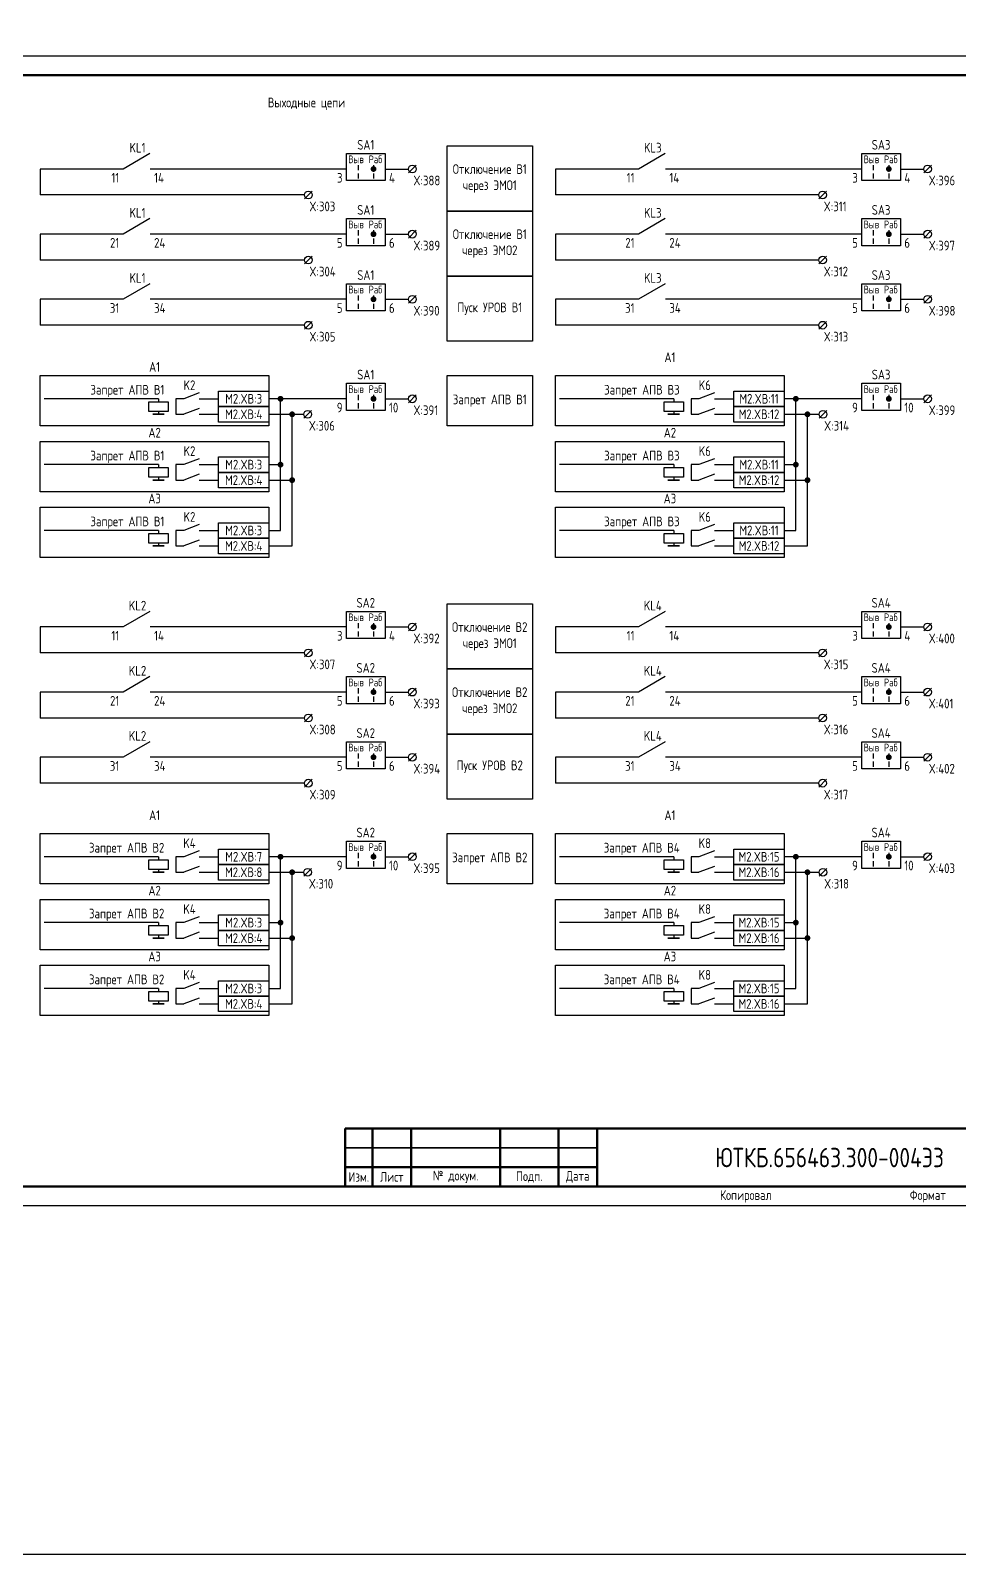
# Model space of a CAD drawing. Header units: millimetres. Extents: x -1612 to 9998, y -90 to 1220.
# Drawn here: x 5608.8 to 5848.3, y -90 to 303.6 of the extents above; entities that cross this region are included whole.
import ezdxf

# ---------------------------------------------------------------- set-up
doc = ezdxf.new("R2010")
doc.units = ezdxf.units.MM
doc.styles.add('Gost type A_2.5', font='GOST_0.TTF', dxfattribs={"height": 2.5})
doc.styles.add('Gost_type_A', font='GOST_0.TTF')

# ---------------------------------------------------------------- blocks, each defined once
blk = doc.blocks.new('Формат_А3')
blk.add_lwpolyline([(-420, 297), (0, 297), (0, 0), (-420, 0)], close=True)
at = {"lineweight": 50}
blk.add_lwpolyline([(-400, 292), (-5, 292), (-5, 5), (-400, 5)], close=True, dxfattribs=at)
blk = doc.blocks.new('Штамп малый нижний')
at = {"lineweight": 50}
for points in [[(-185, 15), (-178, 15), (-178, 5), (-185, 5)], [(-178, 15), (-168, 15), (-168, 5), (-178, 5)], [(-168, 15), (-145, 15), (-145, 5), (-168, 5)], [(-145, 15), (-130, 15), (-130, 5), (-145, 5)], [(-130, 15), (-120, 15), (-120, 5), (-130, 5)], [(-120, 15), (-10, 15), (-10, 0), (-120, 0)], [(-10, 15), (0, 15), (0, 10), (-10, 10)], [(-10, 10), (0, 10), (0, 0), (-10, 0)], [(-185, 5), (-178, 5), (-178, 0), (-185, 0)], [(-178, 5), (-168, 5), (-168, 0), (-178, 0)], [(-168, 5), (-145, 5), (-145, 0), (-168, 0)], [(-145, 5), (-130, 5), (-130, 0), (-145, 0)], [(-130, 5), (-120, 5), (-120, 0), (-130, 0)]]:
    blk.add_lwpolyline(points, close=True, dxfattribs=at)
for points in [[(-185, 15), (-178, 15), (-178, 10), (-185, 10)], [(-178, 15), (-168, 15), (-168, 10), (-178, 10)], [(-168, 15), (-145, 15), (-145, 10), (-168, 10)], [(-145, 15), (-130, 15), (-130, 10), (-145, 10)], [(-130, 15), (-120, 15), (-120, 10), (-130, 10)], [(-185, 10), (-178, 10), (-178, 5), (-185, 5)], [(-178, 10), (-168, 10), (-168, 5), (-178, 5)], [(-168, 10), (-145, 10), (-145, 5), (-168, 5)], [(-145, 10), (-130, 10), (-130, 5), (-145, 5)], [(-130, 10), (-120, 10), (-120, 5), (-130, 5)]]:
    blk.add_lwpolyline(points, close=True)
at = {"char_height": 2.5, "style": 'Gost_type_A'}
for s, insert, width, attachment_point in [('Лист', (-5, 12.5), 10, 5), ('№ докум.', (-156.5, 2.5), 23, 5), ('Подп.', (-137.5, 2.5), 15, 5), ('Дата', (-125, 2.5), 10, 5), ('Изм.', (-181.5, 2.5), 7, 5), ('Лист', (-173, 2.5), 10, 5), ('Копировал', (-75, -2.53), 13.1202, 6), ('Формат', (-30, -2.53), 13.1202, 6)]:
    blk.add_mtext(s, dxfattribs=dict(at, insert=insert, width=width, attachment_point=attachment_point))
blk = doc.blocks.new('POINT')
at = {"const_width": 0.75}
blk.add_lwpolyline([(-0.375, 0, 1), (0.375, 0, 1)], format="xyb", close=True, dxfattribs=at)
blk = doc.blocks.new('Переключатель_положение')
for p, q in [((2, 1), (2, -0.34)), ((2, -1.14), (2, -2.49))]:
    blk.add_line(p, q)

msp = doc.modelspace()

# ---------------------------------------------------------------- linework, layer by layer
for p, q in [((5639.58, 271.78), (5632.66, 267.78)), ((5772.58, 271.78), (5765.66, 267.78)), ((5632.76, 267.78), (5611.29, 267.78)), ((5611.29, 267.78), (5611.29, 261.08)), ((5690.29, 267.78), (5639.66, 267.78)), ((5708.3, 268.78), (5706.3, 266.78)), ((5765.66, 267.78), (5744.3, 267.78)), ((5744.3, 267.78), (5744.3, 261.08)), ((5823.3, 267.78), (5772.66, 267.78)), ((5841.3, 268.78), (5839.3, 266.78)), ((5679.45, 261.08), (5611.29, 261.08)), ((5681.45, 262.08), (5679.45, 260.08)), ((5812.19, 261.08), (5744.3, 261.08)), ((5814.2, 262.08), (5812.2, 260.08)), ((5639.58, 254.96), (5632.66, 250.96)), ((5708.3, 251.96), (5706.3, 249.96)), ((5772.58, 254.96), (5765.66, 250.96)), ((5841.3, 251.96), (5839.3, 249.96)), ((5632.66, 250.96), (5611.29, 250.96)), ((5611.29, 250.96), (5611.29, 244.26)), ((5690.29, 250.96), (5639.66, 250.96)), ((5765.66, 250.96), (5744.3, 250.96)), ((5744.3, 250.96), (5744.3, 244.26)), ((5823.3, 250.96), (5772.66, 250.96)), ((5679.32, 244.26), (5611.29, 244.26)), ((5681.45, 245.26), (5679.45, 243.26)), ((5812.19, 244.26), (5744.3, 244.26)), ((5814.2, 245.26), (5812.2, 243.26)), ((5639.58, 238.14), (5632.66, 234.14)), ((5772.58, 238.14), (5765.66, 234.14)), ((5632.66, 234.14), (5611.29, 234.14)), ((5611.29, 234.14), (5611.29, 227.44)), ((5690.29, 234.14), (5639.66, 234.14)), ((5708.3, 235.14), (5706.3, 233.14)), ((5765.66, 234.14), (5744.3, 234.14)), ((5744.3, 234.14), (5744.3, 227.44)), ((5823.3, 234.14), (5772.66, 234.14)), ((5841.3, 235.14), (5839.3, 233.14)), ((5681.45, 228.44), (5679.45, 226.44)), ((5814.2, 228.44), (5812.2, 226.44)), ((5679.45, 227.44), (5611.29, 227.44)), ((5812.19, 227.44), (5744.3, 227.44)), ((5708.3, 209.44), (5706.3, 207.44)), ((5841.3, 209.44), (5839.3, 207.44)), ((5641.79, 208.44), (5612.29, 208.44)), ((5641.79, 208.44), (5641.79, 207.69)), ((5641.79, 205.19), (5641.79, 204.44)), ((5690.29, 208.44), (5670.29, 208.44)), ((5673.29, 174.44), (5673.29, 208.44)), ((5681.3, 205.44), (5679.3, 203.44)), ((5774.8, 208.44), (5745.3, 208.44)), ((5774.8, 208.44), (5774.8, 207.69)), ((5774.8, 205.19), (5774.8, 204.44)), ((5823.3, 208.44), (5803.3, 208.44)), ((5806.3, 174.44), (5806.3, 208.44)), ((5814.3, 205.44), (5812.3, 203.44)), ((5670.29, 204.44), (5679.29, 204.44)), ((5676.29, 170.44), (5676.29, 204.44)), ((5803.3, 204.44), (5812.3, 204.44)), ((5809.3, 170.44), (5809.3, 204.44)), ((5641.79, 191.44), (5612.29, 191.44)), ((5641.79, 191.44), (5641.79, 190.69)), ((5670.29, 191.44), (5673.29, 191.44)), ((5774.8, 191.44), (5745.3, 191.44)), ((5774.8, 191.44), (5774.8, 190.69)), ((5803.3, 191.44), (5806.3, 191.44)), ((5641.79, 188.19), (5641.79, 187.44)), ((5670.29, 187.44), (5676.29, 187.44)), ((5774.8, 188.19), (5774.8, 187.44)), ((5803.3, 187.44), (5809.3, 187.44)), ((5641.79, 174.44), (5612.29, 174.44)), ((5641.79, 174.44), (5641.79, 173.69)), ((5670.29, 174.44), (5673.29, 174.44)), ((5774.8, 174.44), (5745.3, 174.44)), ((5774.8, 174.44), (5774.8, 173.69)), ((5803.3, 174.44), (5806.3, 174.44)), ((5641.79, 171.19), (5641.79, 170.44)), ((5670.29, 170.44), (5676.29, 170.44)), ((5774.8, 171.19), (5774.8, 170.44)), ((5803.3, 170.44), (5809.3, 170.44)), ((5639.58, 153.52), (5632.66, 149.52)), ((5772.58, 153.52), (5765.66, 149.52)), ((5708.3, 150.52), (5706.3, 148.52)), ((5841.3, 150.52), (5839.3, 148.52)), ((5632.66, 149.52), (5611.29, 149.52)), ((5611.29, 149.52), (5611.29, 142.82)), ((5690.29, 149.52), (5639.66, 149.52)), ((5765.66, 149.52), (5744.3, 149.52)), ((5744.3, 149.52), (5744.3, 142.82)), ((5823.3, 149.52), (5772.66, 149.52)), ((5679.45, 142.82), (5611.29, 142.82)), ((5681.45, 143.82), (5679.45, 141.82)), ((5812.19, 142.82), (5744.3, 142.82)), ((5814.2, 143.82), (5812.2, 141.82)), ((5639.58, 136.7), (5632.66, 132.7)), ((5772.58, 136.7), (5765.66, 132.7)), ((5632.66, 132.7), (5611.29, 132.7)), ((5611.29, 132.7), (5611.29, 126)), ((5690.29, 132.7), (5639.66, 132.7)), ((5708.3, 133.7), (5706.3, 131.7)), ((5765.66, 132.7), (5744.3, 132.7)), ((5744.3, 132.7), (5744.3, 126)), ((5823.3, 132.7), (5772.66, 132.7)), ((5841.3, 133.7), (5839.3, 131.7)), ((5679.45, 126), (5611.29, 126)), ((5681.45, 127), (5679.45, 125)), ((5812.19, 126), (5744.3, 126)), ((5814.2, 127), (5812.2, 125)), ((5639.58, 119.88), (5632.66, 115.88)), ((5772.58, 119.88), (5765.66, 115.88)), ((5632.66, 115.88), (5611.29, 115.88)), ((5611.29, 115.88), (5611.29, 109.18)), ((5690.29, 115.88), (5639.66, 115.88)), ((5708.3, 116.88), (5706.3, 114.88)), ((5765.66, 115.88), (5744.3, 115.88)), ((5744.3, 115.88), (5744.3, 109.18)), ((5823.3, 115.88), (5772.66, 115.88)), ((5841.3, 116.88), (5839.3, 114.88)), ((5679.45, 109.18), (5611.29, 109.18)), ((5681.45, 110.18), (5679.45, 108.18)), ((5812.19, 109.18), (5744.3, 109.18)), ((5814.2, 110.18), (5812.2, 108.18)), ((5708.3, 91.18), (5706.3, 89.18)), ((5841.3, 91.18), (5839.3, 89.18)), ((5641.79, 90.18), (5612.29, 90.18)), ((5641.79, 90.18), (5641.79, 89.43)), ((5641.79, 86.93), (5641.79, 86.18)), ((5690.29, 90.18), (5670.29, 90.18)), ((5673.29, 56.18), (5673.29, 90.18)), ((5681.3, 87.18), (5679.3, 85.18)), ((5774.8, 90.18), (5745.3, 90.18)), ((5774.8, 90.18), (5774.8, 89.43)), ((5774.8, 86.93), (5774.8, 86.18)), ((5823.3, 90.18), (5803.3, 90.18)), ((5806.3, 56.18), (5806.3, 90.18)), ((5814.3, 87.18), (5812.3, 85.18)), ((5670.29, 86.18), (5679.29, 86.18)), ((5676.29, 52.18), (5676.29, 86.18)), ((5803.3, 86.18), (5812.3, 86.18)), ((5809.3, 52.18), (5809.3, 86.18)), ((5641.79, 73.18), (5612.29, 73.18)), ((5641.79, 73.18), (5641.79, 72.43)), ((5670.29, 73.18), (5673.29, 73.18)), ((5774.8, 73.18), (5745.3, 73.18)), ((5774.8, 73.18), (5774.8, 72.43)), ((5803.3, 73.18), (5806.3, 73.18)), ((5641.79, 69.93), (5641.79, 69.18)), ((5670.29, 69.18), (5676.29, 69.18)), ((5774.8, 69.93), (5774.8, 69.18)), ((5803.3, 69.18), (5809.3, 69.18)), ((5641.79, 56.18), (5612.29, 56.18)), ((5641.79, 56.18), (5641.79, 55.43)), ((5670.29, 56.18), (5673.29, 56.18)), ((5774.8, 56.18), (5745.3, 56.18)), ((5774.8, 56.18), (5774.8, 55.43)), ((5803.3, 56.18), (5806.3, 56.18)), ((5641.79, 52.93), (5641.79, 52.18)), ((5670.29, 52.18), (5676.29, 52.18)), ((5774.8, 52.93), (5774.8, 52.18)), ((5803.3, 52.18), (5809.3, 52.18))]:
    msp.add_line(p, q)
at = {"ltscale": 4}
for p, q in [((5700.29, 267.78), (5706.29, 267.78)), ((5833.3, 267.78), (5839.3, 267.78)), ((5700.29, 250.96), (5706.29, 250.96)), ((5833.3, 250.96), (5839.3, 250.96)), ((5700.29, 234.14), (5706.29, 234.14)), ((5833.3, 234.14), (5839.3, 234.14)), ((5700.29, 208.44), (5706.3, 208.44)), ((5833.3, 208.44), (5839.3, 208.44)), ((5700.29, 149.52), (5706.29, 149.52)), ((5833.3, 149.52), (5839.3, 149.52)), ((5700.29, 132.7), (5706.29, 132.7)), ((5833.3, 132.7), (5839.3, 132.7)), ((5700.29, 115.88), (5706.29, 115.88)), ((5833.3, 115.88), (5839.3, 115.88)), ((5700.29, 90.18), (5706.3, 90.18)), ((5833.3, 90.18), (5839.3, 90.18))]:
    msp.add_line(p, q, dxfattribs=at)
at = {"ltscale": 4.32}
for p, q in [((5652.29, 209.94), (5648.29, 208.44)), ((5785.3, 209.94), (5781.3, 208.44)), ((5652.29, 205.94), (5648.29, 204.44)), ((5785.3, 205.94), (5781.3, 204.44)), ((5652.29, 192.94), (5648.29, 191.44)), ((5785.3, 192.94), (5781.3, 191.44)), ((5652.29, 188.94), (5648.29, 187.44)), ((5785.3, 188.94), (5781.3, 187.44)), ((5652.29, 175.94), (5648.29, 174.44)), ((5785.3, 175.94), (5781.3, 174.44)), ((5652.29, 171.94), (5648.29, 170.44)), ((5785.3, 171.94), (5781.3, 170.44)), ((5652.29, 91.68), (5648.29, 90.18)), ((5785.3, 91.68), (5781.3, 90.18)), ((5652.29, 87.68), (5648.29, 86.18)), ((5785.3, 87.68), (5781.3, 86.18)), ((5652.29, 74.68), (5648.29, 73.18)), ((5785.3, 74.68), (5781.3, 73.18)), ((5652.29, 70.68), (5648.29, 69.18)), ((5785.3, 70.68), (5781.3, 69.18)), ((5652.29, 57.68), (5648.29, 56.18)), ((5785.3, 57.68), (5781.3, 56.18)), ((5652.29, 53.68), (5648.29, 52.18)), ((5785.3, 53.68), (5781.3, 52.18))]:
    msp.add_line(p, q, dxfattribs=at)
at = {"ltscale": 1.08}
for p, q in [((5648.29, 208.44), (5646.29, 208.44)), ((5646.29, 208.44), (5646.29, 204.44)), ((5652.29, 208.44), (5657.29, 208.44)), ((5781.3, 208.44), (5779.3, 208.44)), ((5779.3, 208.44), (5779.3, 204.44)), ((5785.3, 208.44), (5790.3, 208.44)), ((5646.29, 204.44), (5648.29, 204.44)), ((5652.29, 204.44), (5657.29, 204.44)), ((5779.3, 204.44), (5781.3, 204.44)), ((5785.3, 204.44), (5790.3, 204.44)), ((5648.29, 191.44), (5646.29, 191.44)), ((5646.29, 191.44), (5646.29, 187.44)), ((5652.29, 191.44), (5657.29, 191.44)), ((5781.3, 191.44), (5779.3, 191.44)), ((5779.3, 191.44), (5779.3, 187.44)), ((5785.3, 191.44), (5790.3, 191.44)), ((5646.29, 187.44), (5648.29, 187.44)), ((5652.29, 187.44), (5657.29, 187.44)), ((5779.3, 187.44), (5781.3, 187.44)), ((5785.3, 187.44), (5790.3, 187.44)), ((5648.29, 174.44), (5646.29, 174.44)), ((5646.29, 174.44), (5646.29, 170.44)), ((5652.29, 174.44), (5657.29, 174.44)), ((5781.3, 174.44), (5779.3, 174.44)), ((5779.3, 174.44), (5779.3, 170.44)), ((5785.3, 174.44), (5790.3, 174.44)), ((5646.29, 170.44), (5648.29, 170.44)), ((5652.29, 170.44), (5657.29, 170.44)), ((5779.3, 170.44), (5781.3, 170.44)), ((5785.3, 170.44), (5790.3, 170.44)), ((5648.29, 90.18), (5646.29, 90.18)), ((5646.29, 90.18), (5646.29, 86.18)), ((5652.29, 90.18), (5657.29, 90.18)), ((5781.3, 90.18), (5779.3, 90.18)), ((5779.3, 90.18), (5779.3, 86.18)), ((5785.3, 90.18), (5790.3, 90.18)), ((5646.29, 86.18), (5648.29, 86.18)), ((5652.29, 86.18), (5657.29, 86.18)), ((5779.3, 86.18), (5781.3, 86.18)), ((5785.3, 86.18), (5790.3, 86.18)), ((5648.29, 73.18), (5646.29, 73.18)), ((5646.29, 73.18), (5646.29, 69.18)), ((5652.29, 73.18), (5657.29, 73.18)), ((5781.3, 73.18), (5779.3, 73.18)), ((5779.3, 73.18), (5779.3, 69.18)), ((5785.3, 73.18), (5790.3, 73.18)), ((5646.29, 69.18), (5648.29, 69.18)), ((5652.29, 69.18), (5657.29, 69.18)), ((5779.3, 69.18), (5781.3, 69.18)), ((5785.3, 69.18), (5790.3, 69.18)), ((5648.29, 56.18), (5646.29, 56.18)), ((5646.29, 56.18), (5646.29, 52.18)), ((5652.29, 56.18), (5657.29, 56.18)), ((5781.3, 56.18), (5779.3, 56.18)), ((5779.3, 56.18), (5779.3, 52.18)), ((5785.3, 56.18), (5790.3, 56.18)), ((5646.29, 52.18), (5648.29, 52.18)), ((5652.29, 52.18), (5657.29, 52.18)), ((5779.3, 52.18), (5781.3, 52.18)), ((5785.3, 52.18), (5790.3, 52.18))]:
    msp.add_line(p, q, dxfattribs=at)
for points in [[(-1612, 1220), (9998.36, 1220), (9998.36, -90), (-1612, -90)], [(5690.29, 271.78), (5700.29, 271.78), (5700.29, 264.78), (5690.29, 264.78)], [(5716.3, 273.75), (5738.29, 273.75), (5738.29, 256.93), (5716.3, 256.93)], [(5823.3, 271.78), (5833.3, 271.78), (5833.3, 264.78), (5823.3, 264.78)], [(5716.3, 256.93), (5738.29, 256.93), (5738.29, 240.12), (5716.3, 240.12)], [(5690.29, 254.96), (5700.29, 254.96), (5700.29, 247.96), (5690.29, 247.96)], [(5823.3, 254.96), (5833.3, 254.96), (5833.3, 247.96), (5823.3, 247.96)], [(5716.3, 240.12), (5738.29, 240.12), (5738.29, 223.3), (5716.3, 223.3)], [(5690.29, 238.14), (5700.29, 238.14), (5700.29, 231.14), (5690.29, 231.14)], [(5823.3, 238.14), (5833.3, 238.14), (5833.3, 231.14), (5823.3, 231.14)], [(5611.29, 214.44), (5670.29, 214.44), (5670.29, 201.44), (5611.29, 201.44)], [(5716.3, 214.44), (5738.29, 214.44), (5738.29, 201.44), (5716.3, 201.44)], [(5744.3, 214.44), (5803.3, 214.44), (5803.3, 201.44), (5744.3, 201.44)], [(5657.29, 210.44), (5670.29, 210.44), (5670.29, 206.44), (5657.29, 206.44)], [(5690.29, 212.44), (5700.29, 212.44), (5700.29, 205.44), (5690.29, 205.44)], [(5790.3, 210.44), (5803.3, 210.44), (5803.3, 206.44), (5790.3, 206.44)], [(5823.3, 212.44), (5833.3, 212.44), (5833.3, 205.44), (5823.3, 205.44)], [(5644.29, 207.69), (5644.29, 205.19), (5639.29, 205.19), (5639.29, 207.69)], [(5657.29, 206.44), (5670.29, 206.44), (5670.29, 202.44), (5657.29, 202.44)], [(5777.3, 207.69), (5777.3, 205.19), (5772.3, 205.19), (5772.3, 207.69)], [(5790.3, 206.44), (5803.3, 206.44), (5803.3, 202.44), (5790.3, 202.44)], [(5643.29, 204.44), (5640.29, 204.44)], [(5776.3, 204.44), (5773.3, 204.44)], [(5611.29, 197.44), (5670.29, 197.44), (5670.29, 184.44), (5611.29, 184.44)], [(5744.3, 197.44), (5803.3, 197.44), (5803.3, 184.44), (5744.3, 184.44)], [(5657.29, 193.44), (5670.29, 193.44), (5670.29, 189.44), (5657.29, 189.44)], [(5790.3, 193.44), (5803.3, 193.44), (5803.3, 189.44), (5790.3, 189.44)], [(5644.29, 190.69), (5644.29, 188.19), (5639.29, 188.19), (5639.29, 190.69)], [(5657.29, 189.44), (5670.29, 189.44), (5670.29, 185.44), (5657.29, 185.44)], [(5777.3, 190.69), (5777.3, 188.19), (5772.3, 188.19), (5772.3, 190.69)], [(5790.3, 189.44), (5803.3, 189.44), (5803.3, 185.44), (5790.3, 185.44)], [(5643.29, 187.44), (5640.29, 187.44)], [(5776.3, 187.44), (5773.3, 187.44)], [(5611.29, 180.44), (5670.29, 180.44), (5670.29, 167.44), (5611.29, 167.44)], [(5744.3, 180.44), (5803.3, 180.44), (5803.3, 167.44), (5744.3, 167.44)], [(5644.29, 173.69), (5644.29, 171.19), (5639.29, 171.19), (5639.29, 173.69)], [(5657.29, 176.44), (5670.29, 176.44), (5670.29, 172.44), (5657.29, 172.44)], [(5777.3, 173.69), (5777.3, 171.19), (5772.3, 171.19), (5772.3, 173.69)], [(5790.3, 176.44), (5803.3, 176.44), (5803.3, 172.44), (5790.3, 172.44)], [(5643.29, 170.44), (5640.29, 170.44)], [(5657.29, 172.44), (5670.29, 172.44), (5670.29, 168.44), (5657.29, 168.44)], [(5776.3, 170.44), (5773.3, 170.44)], [(5790.3, 172.44), (5803.3, 172.44), (5803.3, 168.44), (5790.3, 168.44)], [(5690.29, 153.52), (5700.29, 153.52), (5700.29, 146.52), (5690.29, 146.52)], [(5716.3, 155.49), (5738.29, 155.49), (5738.29, 138.68), (5716.3, 138.68)], [(5823.3, 153.52), (5833.3, 153.52), (5833.3, 146.52), (5823.3, 146.52)], [(5716.3, 138.68), (5738.29, 138.68), (5738.29, 121.86), (5716.3, 121.86)], [(5690.29, 136.7), (5700.29, 136.7), (5700.29, 129.7), (5690.29, 129.7)], [(5823.3, 136.7), (5833.3, 136.7), (5833.3, 129.7), (5823.3, 129.7)], [(5690.29, 119.88), (5700.29, 119.88), (5700.29, 112.88), (5690.29, 112.88)], [(5716.3, 121.86), (5738.29, 121.86), (5738.29, 105.04), (5716.3, 105.04)], [(5823.3, 119.88), (5833.3, 119.88), (5833.3, 112.88), (5823.3, 112.88)], [(5611.29, 96.18), (5670.29, 96.18), (5670.29, 83.18), (5611.29, 83.18)], [(5716.3, 96.18), (5738.29, 96.18), (5738.29, 83.18), (5716.3, 83.18)], [(5744.3, 96.18), (5803.3, 96.18), (5803.3, 83.18), (5744.3, 83.18)], [(5657.29, 92.18), (5670.29, 92.18), (5670.29, 88.18), (5657.29, 88.18)], [(5690.29, 94.18), (5700.29, 94.18), (5700.29, 87.18), (5690.29, 87.18)], [(5790.3, 92.18), (5803.3, 92.18), (5803.3, 88.18), (5790.3, 88.18)], [(5823.3, 94.18), (5833.3, 94.18), (5833.3, 87.18), (5823.3, 87.18)], [(5644.29, 89.43), (5644.29, 86.93), (5639.29, 86.93), (5639.29, 89.43)], [(5657.29, 88.18), (5670.29, 88.18), (5670.29, 84.18), (5657.29, 84.18)], [(5777.3, 89.43), (5777.3, 86.93), (5772.3, 86.93), (5772.3, 89.43)], [(5790.3, 88.18), (5803.3, 88.18), (5803.3, 84.18), (5790.3, 84.18)], [(5643.29, 86.18), (5640.29, 86.18)], [(5776.3, 86.18), (5773.3, 86.18)], [(5611.29, 79.18), (5670.29, 79.18), (5670.29, 66.18), (5611.29, 66.18)], [(5744.3, 79.18), (5803.3, 79.18), (5803.3, 66.18), (5744.3, 66.18)], [(5657.29, 75.18), (5670.29, 75.18), (5670.29, 71.18), (5657.29, 71.18)], [(5790.3, 75.18), (5803.3, 75.18), (5803.3, 71.18), (5790.3, 71.18)], [(5644.29, 72.43), (5644.29, 69.93), (5639.29, 69.93), (5639.29, 72.43)], [(5657.29, 71.18), (5670.29, 71.18), (5670.29, 67.18), (5657.29, 67.18)], [(5777.3, 72.43), (5777.3, 69.93), (5772.3, 69.93), (5772.3, 72.43)], [(5790.3, 71.18), (5803.3, 71.18), (5803.3, 67.18), (5790.3, 67.18)], [(5643.29, 69.18), (5640.29, 69.18)], [(5776.3, 69.18), (5773.3, 69.18)], [(5611.29, 62.18), (5670.29, 62.18), (5670.29, 49.18), (5611.29, 49.18)], [(5744.3, 62.18), (5803.3, 62.18), (5803.3, 49.18), (5744.3, 49.18)], [(5644.29, 55.43), (5644.29, 52.93), (5639.29, 52.93), (5639.29, 55.43)], [(5657.29, 58.18), (5670.29, 58.18), (5670.29, 54.18), (5657.29, 54.18)], [(5777.3, 55.43), (5777.3, 52.93), (5772.3, 52.93), (5772.3, 55.43)], [(5790.3, 58.18), (5803.3, 58.18), (5803.3, 54.18), (5790.3, 54.18)], [(5643.29, 52.18), (5640.29, 52.18)], [(5657.29, 54.18), (5670.29, 54.18), (5670.29, 50.18), (5657.29, 50.18)], [(5776.3, 52.18), (5773.3, 52.18)], [(5790.3, 54.18), (5803.3, 54.18), (5803.3, 50.18), (5790.3, 50.18)]]:
    msp.add_lwpolyline(points, close=True)
for centre in [(5707.3, 267.78), (5840.3, 267.78), (5680.45, 261.08), (5813.2, 261.08), (5707.3, 250.96), (5840.3, 250.96), (5680.45, 244.26), (5813.2, 244.26), (5707.3, 234.14), (5840.3, 234.14), (5680.45, 227.44), (5813.2, 227.44), (5707.3, 208.44), (5840.3, 208.44), (5680.3, 204.44), (5813.3, 204.44), (5707.3, 149.52), (5840.3, 149.52), (5680.45, 142.82), (5813.2, 142.82), (5707.3, 132.7), (5840.3, 132.7), (5680.45, 126), (5813.2, 126), (5707.3, 115.88), (5840.3, 115.88), (5680.45, 109.18), (5813.2, 109.18), (5707.3, 90.18), (5840.3, 90.18), (5680.3, 86.18), (5813.3, 86.18)]:
    msp.add_circle(centre, 1)

# ---------------------------------------------------------------- block references
for name, p in [('Формат_А3', (5880, 0)), ('Переключатель_положение', (5691.29, 267.78)), ('POINT', (5697.29, 267.78)), ('Переключатель_положение', (5695.29, 267.78)), ('Переключатель_положение', (5824.3, 267.78)), ('POINT', (5830.3, 267.78)), ('Переключатель_положение', (5828.3, 267.78)), ('Переключатель_положение', (5691.29, 250.96)), ('Переключатель_положение', (5691.29, 250.96)), ('Переключатель_положение', (5695.29, 250.96)), ('Переключатель_положение', (5695.29, 250.96)), ('Переключатель_положение', (5824.3, 250.96)), ('Переключатель_положение', (5824.3, 250.96)), ('Переключатель_положение', (5828.3, 250.96)), ('Переключатель_положение', (5828.3, 250.96)), ('POINT', (5697.29, 250.96)), ('POINT', (5697.29, 250.96)), ('POINT', (5830.3, 250.96)), ('POINT', (5830.3, 250.96)), ('Переключатель_положение', (5691.29, 234.14)), ('Переключатель_положение', (5691.29, 234.14)), ('POINT', (5697.29, 234.14)), ('POINT', (5697.29, 234.14)), ('Переключатель_положение', (5695.29, 234.14)), ('Переключатель_положение', (5695.29, 234.14)), ('Переключатель_положение', (5824.3, 234.14)), ('Переключатель_положение', (5824.3, 234.14)), ('POINT', (5830.3, 234.14)), ('POINT', (5830.3, 234.14)), ('Переключатель_положение', (5828.3, 234.14)), ('Переключатель_положение', (5828.3, 234.14)), ('POINT', (5673.29, 208.44)), ('Переключатель_положение', (5691.29, 208.44)), ('POINT', (5697.29, 208.44)), ('Переключатель_положение', (5695.29, 208.44)), ('POINT', (5806.3, 208.44)), ('Переключатель_положение', (5824.3, 208.44)), ('POINT', (5830.3, 208.44)), ('Переключатель_положение', (5828.3, 208.44)), ('POINT', (5676.29, 204.44)), ('POINT', (5809.3, 204.44)), ('POINT', (5673.29, 191.44)), ('POINT', (5806.3, 191.44)), ('POINT', (5676.29, 187.44)), ('POINT', (5809.3, 187.44)), ('Переключатель_положение', (5691.29, 149.52)), ('POINT', (5697.29, 149.52)), ('Переключатель_положение', (5695.29, 149.52)), ('Переключатель_положение', (5824.3, 149.52)), ('POINT', (5830.3, 149.52)), ('Переключатель_положение', (5828.3, 149.52)), ('Переключатель_положение', (5691.29, 132.7)), ('Переключатель_положение', (5691.29, 132.7)), ('POINT', (5697.29, 132.7)), ('POINT', (5697.29, 132.7)), ('Переключатель_положение', (5695.29, 132.7)), ('Переключатель_положение', (5695.29, 132.7)), ('Переключатель_положение', (5824.3, 132.7)), ('Переключатель_положение', (5824.3, 132.7)), ('POINT', (5830.3, 132.7)), ('POINT', (5830.3, 132.7)), ('Переключатель_положение', (5828.3, 132.7)), ('Переключатель_положение', (5828.3, 132.7)), ('Переключатель_положение', (5691.29, 115.88)), ('Переключатель_положение', (5691.29, 115.88)), ('POINT', (5697.29, 115.88)), ('POINT', (5697.29, 115.88)), ('Переключатель_положение', (5695.29, 115.88)), ('Переключатель_положение', (5695.29, 115.88)), ('Переключатель_положение', (5824.3, 115.88)), ('Переключатель_положение', (5824.3, 115.88)), ('POINT', (5830.3, 115.88)), ('POINT', (5830.3, 115.88)), ('Переключатель_положение', (5828.3, 115.88)), ('Переключатель_положение', (5828.3, 115.88)), ('POINT', (5673.29, 90.18)), ('Переключатель_положение', (5691.29, 90.18)), ('POINT', (5697.29, 90.18)), ('Переключатель_положение', (5695.29, 90.18)), ('POINT', (5806.3, 90.18)), ('Переключатель_положение', (5824.3, 90.18)), ('POINT', (5830.3, 90.18)), ('Переключатель_положение', (5828.3, 90.18)), ('POINT', (5676.29, 86.18)), ('POINT', (5809.3, 86.18)), ('POINT', (5673.29, 73.18)), ('POINT', (5806.3, 73.18)), ('POINT', (5676.29, 69.18)), ('POINT', (5809.3, 69.18)), ('Штамп малый нижний', (5875, 5))]:
    msp.add_blockref(name, p)

# ---------------------------------------------------------------- texts
at = {"char_height": 2.5, "line_spacing_factor": 0.9, "style": 'Gost_type_A'}
for s, insert, width, attachment_point in [('Выходные цепи', (5680, 284.61), 400, 5), ('A1', (5773.8, 217.93), 59, 8), ('A1', (5640.79, 215.44), 59, 8), ('A2', (5640.79, 198.44), 59, 8), ('A2', (5773.8, 198.44), 59, 8), ('A3', (5640.79, 181.44), 59, 8), ('A3', (5773.8, 181.44), 59, 8), ('A1', (5640.79, 99.67), 59, 8), ('A1', (5773.8, 99.67), 59, 8), ('A2', (5640.79, 80.18), 59, 8), ('A2', (5773.8, 80.18), 59, 8), ('A3', (5640.79, 63.18), 59, 8), ('A3', (5773.8, 63.18), 59, 8)]:
    msp.add_mtext(s, dxfattribs=dict(at, insert=insert, width=width, attachment_point=attachment_point))
for s, insert, char_height, width, attachment_point, style in [('KL1', (5636.38, 272.04), 2.5, 10, 8, 'Gost type A_2.5'), ('SA1', (5695.29, 272.78), 2.5, 10, 8, 'Gost_type_A'), ('KL3', (5769.38, 272.04), 2.5, 10, 8, 'Gost type A_2.5'), ('SA3', (5828.3, 272.78), 2.5, 10, 8, 'Gost_type_A'), ('Выв', (5692.79, 270.28), 2, 5, 5, 'Gost_type_A'), ('Раб', (5697.79, 270.28), 2, 5, 5, 'Gost_type_A'), ('Отключение В1\\Pчерез ЭМО1', (5727.3, 265.34), 2.5, 21.9988, 5, 'Gost_type_A'), ('Выв', (5825.8, 270.28), 2, 5, 5, 'Gost_type_A'), ('Раб', (5830.8, 270.28), 2, 5, 5, 'Gost_type_A'), ('11', (5631.66, 266.78), 2.5, 6, 3, 'Gost type A_2.5'), ('14', (5640.66, 266.78), 2.5, 6, 1, 'Gost type A_2.5'), ('3', (5689.29, 266.76), 2.5, 5, 3, 'Gost_type_A'), ('4', (5701.29, 266.76), 2.5, 5, 1, 'Gost_type_A'), ('11', (5764.66, 266.78), 2.5, 6, 3, 'Gost type A_2.5'), ('14', (5773.66, 266.78), 2.5, 6, 1, 'Gost type A_2.5'), ('3', (5822.3, 266.76), 2.5, 5, 3, 'Gost_type_A'), ('4', (5834.3, 266.76), 2.5, 5, 1, 'Gost_type_A'), ('KL1', (5636.38, 255.22), 2.5, 10, 8, 'Gost type A_2.5'), ('SA1', (5695.29, 255.96), 2.5, 10, 8, 'Gost_type_A'), ('KL3', (5769.38, 255.22), 2.5, 10, 8, 'Gost type A_2.5'), ('SA3', (5828.3, 255.96), 2.5, 10, 8, 'Gost_type_A'), ('Выв', (5692.79, 253.46), 2, 5, 5, 'Gost_type_A'), ('Раб', (5697.79, 253.46), 2, 5, 5, 'Gost_type_A'), ('Отключение В1\\Pчерез ЭМО2', (5727.3, 248.53), 2.5, 21.9988, 5, 'Gost_type_A'), ('Выв', (5825.8, 253.46), 2, 5, 5, 'Gost_type_A'), ('Раб', (5830.8, 253.46), 2, 5, 5, 'Gost_type_A'), ('21', (5631.66, 249.96), 2.5, 6, 3, 'Gost type A_2.5'), ('24', (5640.66, 249.96), 2.5, 6, 1, 'Gost type A_2.5'), ('5', (5689.29, 249.95), 2.5, 5, 3, 'Gost_type_A'), ('6', (5701.29, 249.95), 2.5, 5, 1, 'Gost_type_A'), ('21', (5764.66, 249.96), 2.5, 6, 3, 'Gost type A_2.5'), ('24', (5773.66, 249.96), 2.5, 6, 1, 'Gost type A_2.5'), ('5', (5822.3, 249.95), 2.5, 5, 3, 'Gost_type_A'), ('6', (5834.3, 249.95), 2.5, 5, 1, 'Gost_type_A'), ('KL1', (5636.38, 238.4), 2.5, 10, 8, 'Gost type A_2.5'), ('SA1', (5695.29, 239.14), 2.5, 10, 8, 'Gost_type_A'), ('KL3', (5769.38, 238.4), 2.5, 10, 8, 'Gost type A_2.5'), ('SA3', (5828.3, 239.14), 2.5, 10, 8, 'Gost_type_A'), ('Выв', (5692.79, 236.64), 2, 5, 5, 'Gost_type_A'), ('Раб', (5697.79, 236.64), 2, 5, 5, 'Gost_type_A'), ('Выв', (5825.8, 236.64), 2, 5, 5, 'Gost_type_A'), ('Раб', (5830.8, 236.64), 2, 5, 5, 'Gost_type_A'), ('31', (5631.66, 233.14), 2.5, 6, 3, 'Gost type A_2.5'), ('34', (5640.66, 233.14), 2.5, 6, 1, 'Gost type A_2.5'), ('5', (5689.29, 233.13), 2.5, 5, 3, 'Gost_type_A'), ('6', (5701.29, 233.13), 2.5, 5, 1, 'Gost_type_A'), ('Пуск УРОВ В1', (5727.3, 231.71), 2.5, 21.9988, 5, 'Gost_type_A'), ('31', (5764.66, 233.14), 2.5, 6, 3, 'Gost type A_2.5'), ('34', (5773.66, 233.14), 2.5, 6, 1, 'Gost type A_2.5'), ('5', (5822.3, 233.13), 2.5, 5, 3, 'Gost_type_A'), ('6', (5834.3, 233.13), 2.5, 5, 1, 'Gost_type_A'), ('K2', (5649.79, 211.94), 2.5, 5, 5, 'Gost_type_A'), ('SA1', (5695.29, 213.44), 2.5, 10, 8, 'Gost_type_A'), ('K6', (5782.8, 211.94), 2.5, 5, 5, 'Gost_type_A'), ('SA3', (5828.3, 213.44), 2.5, 10, 8, 'Gost_type_A'), (' Запрет АПВ В1', (5643.29, 210.44), 2.5, 31.0015, 6, 'Gost_type_A'), ('M2.XВ:3', (5663.79, 208.44), 2.5, 13, 5, 'Gost_type_A'), ('Выв', (5692.79, 210.94), 2, 5, 5, 'Gost_type_A'), ('Раб', (5697.79, 210.94), 2, 5, 5, 'Gost_type_A'), ('Запрет АПВ В1', (5727.3, 207.94), 2.5, 21.9988, 5, 'Gost_type_A'), (' Запрет АПВ В3', (5776.3, 210.44), 2.5, 31.0015, 6, 'Gost_type_A'), ('M2.XВ:11', (5796.8, 208.44), 2.5, 13, 5, 'Gost_type_A'), ('Выв', (5825.8, 210.94), 2, 5, 5, 'Gost_type_A'), ('Раб', (5830.8, 210.94), 2, 5, 5, 'Gost_type_A'), ('M2.XВ:4', (5663.79, 204.44), 2.5, 13, 5, 'Gost_type_A'), ('9', (5689.29, 207.42), 2.5, 5, 3, 'Gost_type_A'), ('10', (5701.29, 207.42), 2.5, 5, 1, 'Gost_type_A'), ('M2.XВ:12', (5796.8, 204.44), 2.5, 13, 5, 'Gost_type_A'), ('9', (5822.3, 207.42), 2.5, 5, 3, 'Gost_type_A'), ('10', (5834.3, 207.42), 2.5, 5, 1, 'Gost_type_A'), (' Запрет АПВ В1', (5643.29, 193.44), 2.5, 31.0015, 6, 'Gost_type_A'), ('K2', (5649.79, 194.94), 2.5, 5, 5, 'Gost_type_A'), (' Запрет АПВ В3', (5776.3, 193.44), 2.5, 31.0015, 6, 'Gost_type_A'), ('K6', (5782.8, 194.94), 2.5, 5, 5, 'Gost_type_A'), ('M2.XВ:3', (5663.79, 191.44), 2.5, 13, 5, 'Gost_type_A'), ('M2.XВ:11', (5796.8, 191.44), 2.5, 13, 5, 'Gost_type_A'), ('M2.XВ:4', (5663.79, 187.44), 2.5, 13, 5, 'Gost_type_A'), ('M2.XВ:12', (5796.8, 187.44), 2.5, 13, 5, 'Gost_type_A'), (' Запрет АПВ В1', (5643.29, 176.44), 2.5, 31.0015, 6, 'Gost_type_A'), ('K2', (5649.79, 177.94), 2.5, 5, 5, 'Gost_type_A'), (' Запрет АПВ В3', (5776.3, 176.44), 2.5, 31.0015, 6, 'Gost_type_A'), ('K6', (5782.8, 177.94), 2.5, 5, 5, 'Gost_type_A'), ('M2.XВ:3', (5663.79, 174.44), 2.5, 13, 5, 'Gost_type_A'), ('M2.XВ:11', (5796.8, 174.44), 2.5, 13, 5, 'Gost_type_A'), ('M2.XВ:4', (5663.79, 170.44), 2.5, 13, 5, 'Gost_type_A'), ('M2.XВ:12', (5796.8, 170.44), 2.5, 13, 5, 'Gost_type_A'), ('KL2', (5636.38, 153.78), 2.5, 10, 8, 'Gost type A_2.5'), ('SA2', (5695.29, 154.52), 2.5, 10, 8, 'Gost_type_A'), ('KL4', (5769.38, 153.78), 2.5, 10, 8, 'Gost type A_2.5'), ('SA4', (5828.3, 154.52), 2.5, 10, 8, 'Gost_type_A'), ('Выв', (5692.79, 152.02), 2, 5, 5, 'Gost_type_A'), ('Раб', (5697.79, 152.02), 2, 5, 5, 'Gost_type_A'), ('Отключение В2\\Pчерез ЭМО1', (5727.29, 147.08), 2.5, 21.9988, 5, 'Gost_type_A'), ('Выв', (5825.8, 152.02), 2, 5, 5, 'Gost_type_A'), ('Раб', (5830.8, 152.02), 2, 5, 5, 'Gost_type_A'), ('11', (5631.66, 148.52), 2.5, 6, 3, 'Gost type A_2.5'), ('14', (5640.66, 148.52), 2.5, 6, 1, 'Gost type A_2.5'), ('3', (5689.29, 148.5), 2.5, 5, 3, 'Gost_type_A'), ('4', (5701.29, 148.5), 2.5, 5, 1, 'Gost_type_A'), ('11', (5764.66, 148.52), 2.5, 6, 3, 'Gost type A_2.5'), ('14', (5773.66, 148.52), 2.5, 6, 1, 'Gost type A_2.5'), ('3', (5822.3, 148.5), 2.5, 5, 3, 'Gost_type_A'), ('4', (5834.3, 148.5), 2.5, 5, 1, 'Gost_type_A'), ('KL2', (5636.38, 136.96), 2.5, 10, 8, 'Gost type A_2.5'), ('SA2', (5695.29, 137.7), 2.5, 10, 8, 'Gost_type_A'), ('KL4', (5769.38, 136.96), 2.5, 10, 8, 'Gost type A_2.5'), ('SA4', (5828.3, 137.7), 2.5, 10, 8, 'Gost_type_A'), ('Выв', (5692.79, 135.2), 2, 5, 5, 'Gost_type_A'), ('Раб', (5697.79, 135.2), 2, 5, 5, 'Gost_type_A'), ('Отключение В2\\Pчерез ЭМО2', (5727.29, 130.27), 2.5, 21.9988, 5, 'Gost_type_A'), ('Выв', (5825.8, 135.2), 2, 5, 5, 'Gost_type_A'), ('Раб', (5830.8, 135.2), 2, 5, 5, 'Gost_type_A'), ('21', (5631.66, 131.7), 2.5, 6, 3, 'Gost type A_2.5'), ('24', (5640.66, 131.7), 2.5, 6, 1, 'Gost type A_2.5'), ('5', (5689.29, 131.69), 2.5, 5, 3, 'Gost_type_A'), ('6', (5701.29, 131.69), 2.5, 5, 1, 'Gost_type_A'), ('21', (5764.66, 131.7), 2.5, 6, 3, 'Gost type A_2.5'), ('24', (5773.66, 131.7), 2.5, 6, 1, 'Gost type A_2.5'), ('5', (5822.3, 131.69), 2.5, 5, 3, 'Gost_type_A'), ('6', (5834.3, 131.69), 2.5, 5, 1, 'Gost_type_A'), ('KL2', (5636.38, 120.14), 2.5, 10, 8, 'Gost type A_2.5'), ('SA2', (5695.29, 120.88), 2.5, 10, 8, 'Gost_type_A'), ('KL4', (5769.38, 120.14), 2.5, 10, 8, 'Gost type A_2.5'), ('SA4', (5828.3, 120.88), 2.5, 10, 8, 'Gost_type_A'), ('Выв', (5692.79, 118.38), 2, 5, 5, 'Gost_type_A'), ('Раб', (5697.79, 118.38), 2, 5, 5, 'Gost_type_A'), ('Выв', (5825.8, 118.38), 2, 5, 5, 'Gost_type_A'), ('Раб', (5830.8, 118.38), 2, 5, 5, 'Gost_type_A'), ('31', (5631.66, 114.88), 2.5, 6, 3, 'Gost type A_2.5'), ('34', (5640.66, 114.88), 2.5, 6, 1, 'Gost type A_2.5'), ('5', (5689.29, 114.87), 2.5, 5, 3, 'Gost_type_A'), ('6', (5701.29, 114.87), 2.5, 5, 1, 'Gost_type_A'), ('Пуск УРОВ В2', (5727.29, 113.45), 2.5, 21.9988, 5, 'Gost_type_A'), ('31', (5764.66, 114.88), 2.5, 6, 3, 'Gost type A_2.5'), ('34', (5773.66, 114.88), 2.5, 6, 1, 'Gost type A_2.5'), ('5', (5822.3, 114.87), 2.5, 5, 3, 'Gost_type_A'), ('6', (5834.3, 114.87), 2.5, 5, 1, 'Gost_type_A'), ('K4', (5649.79, 93.68), 2.5, 5, 5, 'Gost_type_A'), ('SA2', (5695.29, 95.18), 2.5, 10, 8, 'Gost_type_A'), ('K8', (5782.8, 93.68), 2.5, 5, 5, 'Gost_type_A'), ('SA4', (5828.3, 95.18), 2.5, 10, 8, 'Gost_type_A'), (' Запрет АПВ В2', (5643.29, 92.18), 2.5, 31.0015, 6, 'Gost_type_A'), ('M2.XВ:7', (5663.79, 90.18), 2.5, 13, 5, 'Gost_type_A'), ('Выв', (5692.79, 92.68), 2, 5, 5, 'Gost_type_A'), ('Раб', (5697.79, 92.68), 2, 5, 5, 'Gost_type_A'), ('Запрет АПВ В2', (5727.3, 89.68), 2.5, 21.9988, 5, 'Gost_type_A'), (' Запрет АПВ В4', (5776.3, 92.18), 2.5, 31.0015, 6, 'Gost_type_A'), ('M2.XВ:15', (5796.8, 90.18), 2.5, 13, 5, 'Gost_type_A'), ('Выв', (5825.8, 92.68), 2, 5, 5, 'Gost_type_A'), ('Раб', (5830.8, 92.68), 2, 5, 5, 'Gost_type_A'), ('M2.XВ:8', (5663.79, 86.18), 2.5, 13, 5, 'Gost_type_A'), ('9', (5689.29, 89.16), 2.5, 5, 3, 'Gost_type_A'), ('10', (5701.29, 89.16), 2.5, 5, 1, 'Gost_type_A'), ('M2.XВ:16', (5796.8, 86.18), 2.5, 13, 5, 'Gost_type_A'), ('9', (5822.3, 89.16), 2.5, 5, 3, 'Gost_type_A'), ('10', (5834.3, 89.16), 2.5, 5, 1, 'Gost_type_A'), (' Запрет АПВ В2', (5643.29, 75.18), 2.5, 31.0015, 6, 'Gost_type_A'), ('K4', (5649.79, 76.68), 2.5, 5, 5, 'Gost_type_A'), (' Запрет АПВ В4', (5776.3, 75.18), 2.5, 31.0015, 6, 'Gost_type_A'), ('K8', (5782.8, 76.68), 2.5, 5, 5, 'Gost_type_A'), ('M2.XВ:3', (5663.79, 73.18), 2.5, 13, 5, 'Gost_type_A'), ('M2.XВ:15', (5796.8, 73.18), 2.5, 13, 5, 'Gost_type_A'), ('M2.XВ:4', (5663.79, 69.18), 2.5, 13, 5, 'Gost_type_A'), ('M2.XВ:16', (5796.8, 69.18), 2.5, 13, 5, 'Gost_type_A'), (' Запрет АПВ В2', (5643.29, 58.18), 2.5, 31.0015, 6, 'Gost_type_A'), ('K4', (5649.79, 59.68), 2.5, 5, 5, 'Gost_type_A'), (' Запрет АПВ В4', (5776.3, 58.18), 2.5, 31.0015, 6, 'Gost_type_A'), ('K8', (5782.8, 59.68), 2.5, 5, 5, 'Gost_type_A'), ('M2.XВ:3', (5663.79, 56.18), 2.5, 13, 5, 'Gost_type_A'), ('M2.XВ:15', (5796.8, 56.18), 2.5, 13, 5, 'Gost_type_A'), ('M2.XВ:4', (5663.79, 52.18), 2.5, 13, 5, 'Gost_type_A'), ('M2.XВ:16', (5796.8, 52.18), 2.5, 13, 5, 'Gost_type_A'), ('ЮТКБ.656463.300-004Э3', (5815, 12.5), 5, 120, 5, 'Gost_type_A')]:
    msp.add_mtext(s, dxfattribs=dict(insert=insert, char_height=char_height, width=width, attachment_point=attachment_point, style=style))
at = {"color": 210, "char_height": 2.5, "width": 8, "attachment_point": 1, "line_spacing_factor": 0.9, "style": 'Gost_type_A'}
for s, insert in [('X:388', (5707.59, 266.07)), ('X:396', (5840.59, 266.07)), ('X:389', (5707.59, 249.25)), ('X:397', (5840.59, 249.25)), ('X:390', (5707.59, 232.43)), ('X:398', (5840.59, 232.43)), ('X:391', (5707.59, 206.73)), ('X:399', (5840.59, 206.73)), ('X:306', (5680.59, 202.73)), ('X:314', (5813.59, 202.73)), ('X:392', (5707.59, 147.81)), ('X:400', (5840.59, 147.81)), ('X:393', (5707.59, 130.99)), ('X:401', (5840.59, 130.99)), ('X:394', (5707.59, 114.17)), ('X:402', (5840.59, 114.17)), ('X:395', (5707.59, 88.47)), ('X:403', (5840.59, 88.47)), ('X:310', (5680.59, 84.47)), ('X:318', (5813.59, 84.47))]:
    msp.add_mtext(s, dxfattribs=dict(at, insert=insert))
at = {"color": 6, "char_height": 2.5, "width": 8, "attachment_point": 1, "line_spacing_factor": 0.9, "style": 'Gost_type_A'}
for s, insert in [('X:303', (5680.74, 259.37)), ('X:311', (5813.49, 259.37)), ('X:304', (5680.74, 242.55)), ('X:312', (5813.49, 242.55)), ('X:305', (5680.74, 225.73)), ('X:313', (5813.49, 225.73)), ('X:307', (5680.74, 141.11)), ('X:315', (5813.49, 141.11)), ('X:308', (5680.74, 124.29)), ('X:316', (5813.49, 124.29)), ('X:309', (5680.74, 107.47)), ('X:317', (5813.49, 107.47))]:
    msp.add_mtext(s, dxfattribs=dict(at, insert=insert))

doc.saveas('drawing.dxf')
